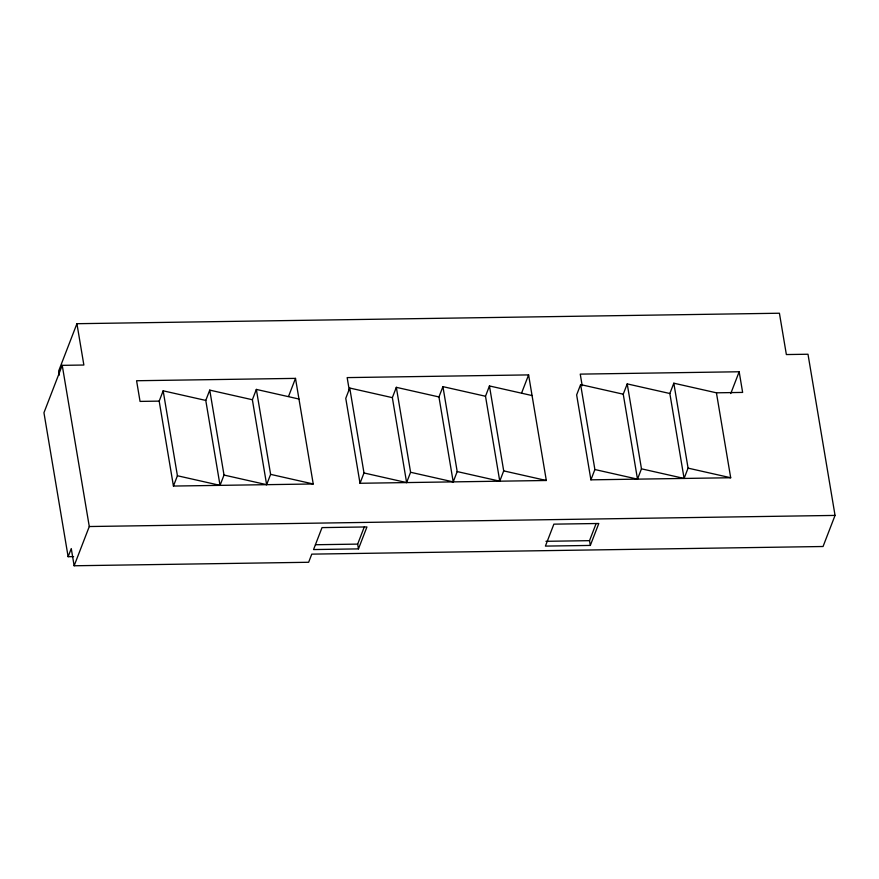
<?xml version="1.0" encoding="UTF-8"?>
<svg xmlns="http://www.w3.org/2000/svg" width="879" height="879" viewBox="0 0 879 879"><rect width="100%" height="100%" fill="white"/><g stroke="black" fill="none" stroke-linecap="round" stroke-linejoin="round"><path stroke-width="1.32" d="M485.505 396.253L442.928 386.639L457.19 471.573L499.766 481.187L485.505 396.253L489.449 385.947L532.059 395.561M499.766 481.187L503.7 470.88L489.449 385.947M73.605 556.627L68.122 556.704L71.265 548.562L74.144 565.768L308.639 562.274L311.781 554.133L823.052 546.507L835.05 515.413L807.999 354.237L786.364 354.556L779.42 313.232L76.923 323.703L58.64 371.081L59.322 375.08M76.923 323.703L83.868 365.027L62.233 365.345L43.95 412.734L68.122 556.704M74.144 565.768L89.284 526.532L62.233 365.345M159.187 401.121L140.047 401.406L136.586 380.739L295.498 378.377L313.232 483.977L173.438 486.054L159.187 401.121L163.164 390.814L205.774 400.428L220.036 485.362L177.415 475.748L163.164 390.814M205.774 400.428L209.751 390.122L252.372 399.736L266.634 484.67L224.013 475.056L209.751 390.122M173.438 486.054L177.415 475.748M252.372 399.736L256.349 389.419L298.97 399.033M220.036 485.362L224.013 475.056M288.587 396.297L295.498 378.377M266.634 484.67L270.611 474.363L256.349 389.419M349.743 388.035L363.994 472.968L406.614 482.582L392.353 397.649L349.743 388.035L345.766 398.341L360.016 483.274L546.32 480.494L528.598 374.904L347.161 377.607L349.326 390.518M392.353 397.649L396.33 387.331L438.951 396.945L453.212 481.89L410.592 472.276L396.33 387.331M360.016 483.274L363.994 472.968M358.467 548.892L366.939 526.939L322.022 527.609L313.55 549.562L358.467 548.892L357.665 544.112L364.247 527.048M438.951 396.945L442.928 386.639M406.614 482.582L410.592 472.276M453.212 481.89L457.19 471.573M521.676 392.825L528.598 374.904M580.623 384.584L594.885 469.529L637.495 479.143L623.244 394.199L580.623 384.584L576.646 394.902L590.908 479.835L730.691 477.747L716.429 392.814L673.819 383.2L669.842 393.506L684.093 478.44L641.472 468.826L627.221 383.892L669.842 393.506M623.244 394.199L627.221 383.892M590.908 479.835L594.885 469.529M590.325 545.43L598.797 523.488L553.88 524.148L545.409 546.101L590.325 545.43L589.523 540.662L596.105 523.587M637.495 479.143L641.472 468.826M684.093 478.44L688.07 468.133L673.819 383.2M730.768 393.528L739.173 371.762L580.25 374.124L582.206 385.749M716.429 392.814L742.634 392.419L739.173 371.762M89.284 526.532L835.05 515.413M315.473 544.738L357.665 544.112M545.969 541.31L589.523 540.662M688.07 468.133L730.691 477.747M503.7 470.88L546.32 480.494M270.611 474.363L313.232 483.977"/></g></svg>
